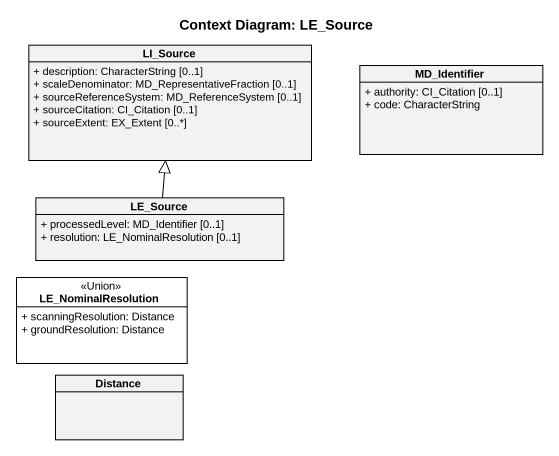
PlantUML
@startuml
title Context Diagram: LE_Source
hide circle
hide empty members
skinparam classAttributeIconSize 0
class LI_Source {
  + description: CharacterString [0..1]
  + scaleDenominator: MD_RepresentativeFraction [0..1]
  + sourceReferenceSystem: MD_ReferenceSystem [0..1]
  + sourceCitation: CI_Citation [0..1]
  + sourceExtent: EX_Extent [0..*]
}
class MD_Identifier {
  + authority: CI_Citation [0..1]
  + code: CharacterString
}
class LE_Source {
  + processedLevel: MD_Identifier [0..1]
  + resolution: LE_NominalResolution [0..1]
}
class LE_NominalResolution <<Union>> #FFFFFF {
  + scanningResolution: Distance
  + groundResolution: Distance
}
class Distance
LE_Source -up-|> LI_Source
@enduml
